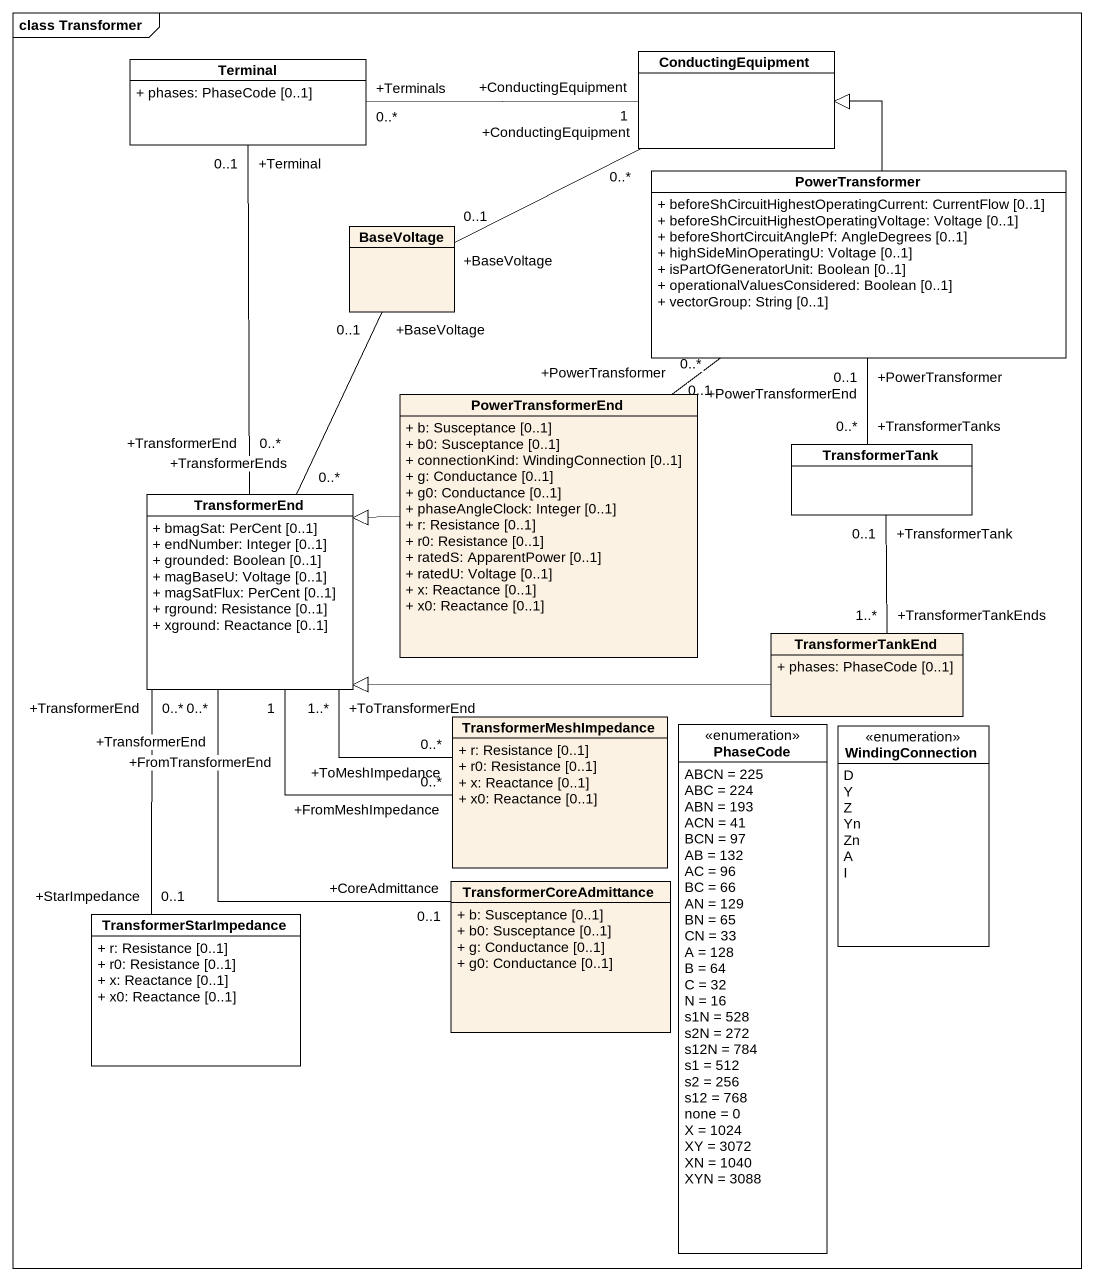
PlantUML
@startuml
mainframe class Transformer
hide circle
hide empty members
skinparam classAttributeIconSize 0
class Terminal #FFFFFF {
  + phases: PhaseCode [0..1]
}
class ConductingEquipment #FFFFFF
class PowerTransformer #FFFFFF {
  + beforeShCircuitHighestOperatingCurrent: CurrentFlow [0..1]
  + beforeShCircuitHighestOperatingVoltage: Voltage [0..1]
  + beforeShortCircuitAnglePf: AngleDegrees [0..1]
  + highSideMinOperatingU: Voltage [0..1]
  + isPartOfGeneratorUnit: Boolean [0..1]
  + operationalValuesConsidered: Boolean [0..1]
  + vectorGroup: String [0..1]
}
class BaseVoltage
class PowerTransformerEnd {
  + b: Susceptance [0..1]
  + b0: Susceptance [0..1]
  + connectionKind: WindingConnection [0..1]
  + g: Conductance [0..1]
  + g0: Conductance [0..1]
  + phaseAngleClock: Integer [0..1]
  + r: Resistance [0..1]
  + r0: Resistance [0..1]
  + ratedS: ApparentPower [0..1]
  + ratedU: Voltage [0..1]
  + x: Reactance [0..1]
  + x0: Reactance [0..1]
}
class TransformerTank #FFFFFF
class TransformerEnd #FFFFFF {
  + bmagSat: PerCent [0..1]
  + endNumber: Integer [0..1]
  + grounded: Boolean [0..1]
  + magBaseU: Voltage [0..1]
  + magSatFlux: PerCent [0..1]
  + rground: Resistance [0..1]
  + xground: Reactance [0..1]
}
class TransformerTankEnd {
  + phases: PhaseCode [0..1]
}
class TransformerMeshImpedance {
  + r: Resistance [0..1]
  + r0: Resistance [0..1]
  + x: Reactance [0..1]
  + x0: Reactance [0..1]
}
enum PhaseCode #FFFFFF {
  ABCN = 225
  ABC = 224
  ABN = 193
  ACN = 41
  BCN = 97
  AB = 132
  AC = 96
  BC = 66
  AN = 129
  BN = 65
  CN = 33
  A = 128
  B = 64
  C = 32
  N = 16
  s1N = 528
  s2N = 272
  s12N = 784
  s1 = 512
  s2 = 256
  s12 = 768
  none = 0
  X = 1024
  XY = 3072
  XN = 1040
  XYN = 3088
}
enum WindingConnection #FFFFFF {
  D
  Y
  Z
  Yn
  Zn
  A
  I
}
class TransformerCoreAdmittance {
  + b: Susceptance [0..1]
  + b0: Susceptance [0..1]
  + g: Conductance [0..1]
  + g0: Conductance [0..1]
}
class TransformerStarImpedance #FFFFFF {
  + r: Resistance [0..1]
  + r0: Resistance [0..1]
  + x: Reactance [0..1]
  + x0: Reactance [0..1]
}
Terminal "+Terminals\n0..*" -right- "+ConductingEquipment\n1" ConductingEquipment
PowerTransformer -up-|> ConductingEquipment
PowerTransformer "+PowerTransformer\n0..1" -- "+PowerTransformerEnd\n0..*" PowerTransformerEnd
BaseVoltage "+BaseVoltage\n0..1" -right- "+ConductingEquipment\n0..*" ConductingEquipment
PowerTransformerEnd -left-|> TransformerEnd
TransformerTank "+TransformerTanks\n0..*" -up- "+PowerTransformer\n0..1" PowerTransformer
TransformerEnd "+TransformerEnd\n0..*" -up- "+Terminal\n0..1" Terminal
TransformerEnd "+TransformerEnds\n0..*" -up- "+BaseVoltage\n0..1" BaseVoltage
TransformerEnd "+TransformerEnd\n0..*" -- "+StarImpedance\n0..1" TransformerStarImpedance
TransformerTankEnd "+TransformerTankEnds\n1..*" -up- "+TransformerTank\n0..1" TransformerTank
TransformerTankEnd -left-|> TransformerEnd
TransformerMeshImpedance "+ToMeshImpedance\n0..*" -up- "+ToTransformerEnd\n1..*" TransformerEnd
TransformerMeshImpedance "+FromMeshImpedance\n0..*" -up- "+FromTransformerEnd\n1" TransformerEnd
TransformerCoreAdmittance "+CoreAdmittance\n0..1" -up- "+TransformerEnd\n0..*" TransformerEnd
@enduml
